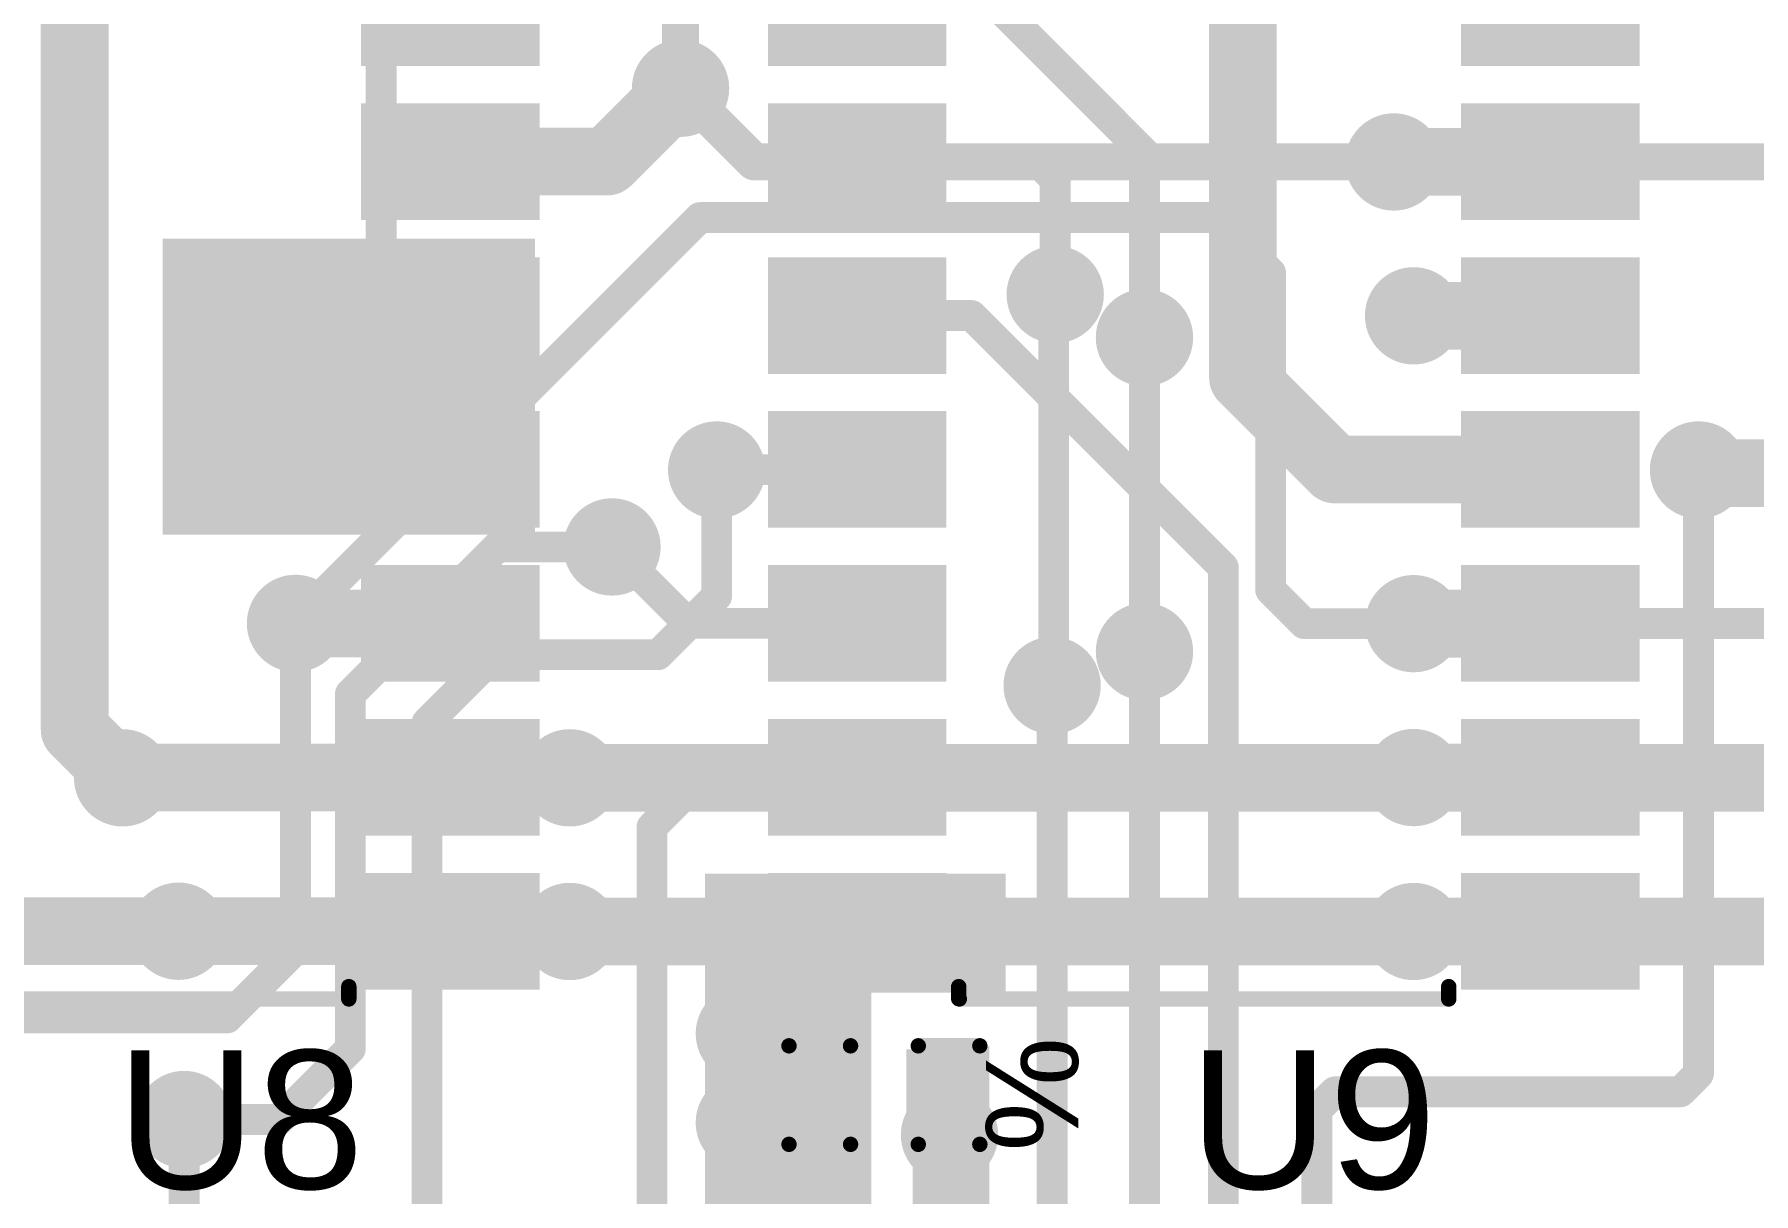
# Model space of a CAD drawing. Header units: millimetres. Extents: x -0.15 to 3.79, y -0.54 to 3.26.
# Drawn here: x 2.832 to 3.391, y 1.689 to 2.066 of the extents above; entities that cross this region are included whole.
import ezdxf

# ---------------------------------------------------------------- set-up
doc = ezdxf.new("R2010")
doc.units = ezdxf.units.MM
doc.header["$MEASUREMENT"] = 0
for name, color, linetype in [('BottomLayer', 5, 'Continuous'), ('BottomSolder', 6, 'Continuous'), ('TopLayer', 1, 'Continuous'), ('TopOverlay', 2, 'Continuous'), ('TopPaste', 8, 'Continuous'), ('TopSolder', 216, 'Continuous'), ('ViaHoleLayer', 16, 'Continuous')]:
    doc.layers.add(name, color=color, linetype=linetype)
doc.styles.add('Arial', font='', dxfattribs={"height": 0.2})
doc.styles.get('Arial').set_extended_font_data('Arial')

# ---------------------------------------------------------------- blocks, each defined once
blk = doc.blocks.new('16_SOIC_51')
at = {"layer": 'TopLayer'}
for points in [[(-0.025, 0.01496), (0.025, 0.01496), (0.025, -0.01496), (-0.025, -0.01496)], [(0.2002, 0.01496), (0.2502, 0.01496), (0.2502, -0.01496), (0.2002, -0.01496)], [(-0.025, -0.03504), (0.025, -0.03504), (0.025, -0.06496), (-0.025, -0.06496)], [(0.2002, -0.03504), (0.2502, -0.03504), (0.2502, -0.06496), (0.2002, -0.06496)], [(-0.025, -0.08504), (0.025, -0.08504), (0.025, -0.11496), (-0.025, -0.11496)], [(0.2002, -0.08504), (0.2502, -0.08504), (0.2502, -0.11496), (0.2002, -0.11496)], [(-0.025, -0.13504), (0.025, -0.13504), (0.025, -0.16496), (-0.025, -0.16496)], [(0.2002, -0.13504), (0.2502, -0.13504), (0.2502, -0.16496), (0.2002, -0.16496)], [(-0.025, -0.18504), (0.025, -0.18504), (0.025, -0.21496), (-0.025, -0.21496)], [(0.2002, -0.18504), (0.2502, -0.18504), (0.2502, -0.21496), (0.2002, -0.21496)], [(-0.025, -0.23504), (0.025, -0.23504), (0.025, -0.26496), (-0.025, -0.26496)], [(0.2002, -0.23504), (0.2502, -0.23504), (0.2502, -0.26496), (0.2002, -0.26496)], [(-0.025, -0.28504), (0.025, -0.28504), (0.025, -0.31496), (-0.025, -0.31496)], [(0.2002, -0.28504), (0.2502, -0.28504), (0.2502, -0.31496), (0.2002, -0.31496)], [(-0.025, -0.33504), (0.025, -0.33504), (0.025, -0.36496), (-0.025, -0.36496)], [(0.2002, -0.33504), (0.2502, -0.33504), (0.2502, -0.36496), (0.2002, -0.36496)]]:
    blk.add_hatch(color=1, dxfattribs=at).paths.add_polyline_path(points)
at = {"layer": 'TopOverlay'}
blk.add_hatch(color=2, dxfattribs=at).paths.add_polyline_path([(0.029, -0.01), (0.04, -0.01), (0.04, 0.008), (0.029, 0.008)])
at = {"layer": 'TopPaste'}
for points in [[(-0.025, 0.01496), (0.025, 0.01496), (0.025, -0.01496), (-0.025, -0.01496)], [(0.2002, 0.01496), (0.2502, 0.01496), (0.2502, -0.01496), (0.2002, -0.01496)], [(-0.025, -0.03504), (0.025, -0.03504), (0.025, -0.06496), (-0.025, -0.06496)], [(0.2002, -0.03504), (0.2502, -0.03504), (0.2502, -0.06496), (0.2002, -0.06496)], [(-0.025, -0.08504), (0.025, -0.08504), (0.025, -0.11496), (-0.025, -0.11496)], [(0.2002, -0.08504), (0.2502, -0.08504), (0.2502, -0.11496), (0.2002, -0.11496)], [(-0.025, -0.13504), (0.025, -0.13504), (0.025, -0.16496), (-0.025, -0.16496)], [(0.2002, -0.13504), (0.2502, -0.13504), (0.2502, -0.16496), (0.2002, -0.16496)], [(-0.025, -0.18504), (0.025, -0.18504), (0.025, -0.21496), (-0.025, -0.21496)], [(0.2002, -0.18504), (0.2502, -0.18504), (0.2502, -0.21496), (0.2002, -0.21496)], [(-0.025, -0.23504), (0.025, -0.23504), (0.025, -0.26496), (-0.025, -0.26496)], [(0.2002, -0.23504), (0.2502, -0.23504), (0.2502, -0.26496), (0.2002, -0.26496)], [(-0.025, -0.28504), (0.025, -0.28504), (0.025, -0.31496), (-0.025, -0.31496)], [(0.2002, -0.28504), (0.2502, -0.28504), (0.2502, -0.31496), (0.2002, -0.31496)], [(-0.025, -0.33504), (0.025, -0.33504), (0.025, -0.36496), (-0.025, -0.36496)], [(0.2002, -0.33504), (0.2502, -0.33504), (0.2502, -0.36496), (0.2002, -0.36496)]]:
    blk.add_hatch(color=8, dxfattribs=at).paths.add_polyline_path(points)
at = {"layer": 'TopSolder'}
for points in [[(-0.029, 0.01896), (0.029, 0.01896), (0.029, -0.01896), (-0.029, -0.01896)], [(0.1962, 0.01896), (0.2542, 0.01896), (0.2542, -0.01896), (0.1962, -0.01896)], [(-0.029, -0.03104), (0.029, -0.03104), (0.029, -0.06896), (-0.029, -0.06896)], [(0.1962, -0.03104), (0.2542, -0.03104), (0.2542, -0.06896), (0.1962, -0.06896)], [(-0.029, -0.08104), (0.029, -0.08104), (0.029, -0.11896), (-0.029, -0.11896)], [(0.1962, -0.08104), (0.2542, -0.08104), (0.2542, -0.11896), (0.1962, -0.11896)], [(-0.029, -0.13104), (0.029, -0.13104), (0.029, -0.16896), (-0.029, -0.16896)], [(0.1962, -0.13104), (0.2542, -0.13104), (0.2542, -0.16896), (0.1962, -0.16896)], [(-0.029, -0.18104), (0.029, -0.18104), (0.029, -0.21896), (-0.029, -0.21896)], [(0.1962, -0.18104), (0.2542, -0.18104), (0.2542, -0.21896), (0.1962, -0.21896)], [(-0.029, -0.23104), (0.029, -0.23104), (0.029, -0.26896), (-0.029, -0.26896)], [(0.1962, -0.23104), (0.2542, -0.23104), (0.2542, -0.26896), (0.1962, -0.26896)], [(-0.029, -0.28104), (0.029, -0.28104), (0.029, -0.31896), (-0.029, -0.31896)], [(0.1962, -0.28104), (0.2542, -0.28104), (0.2542, -0.31896), (0.1962, -0.31896)], [(-0.029, -0.33104), (0.029, -0.33104), (0.029, -0.36896), (-0.029, -0.36896)], [(0.1962, -0.33104), (0.2542, -0.33104), (0.2542, -0.36896), (0.1962, -0.36896)]]:
    blk.add_hatch(color=216, dxfattribs=at).paths.add_polyline_path(points)
at = {"layer": 'TopOverlay'}
for points, const_width in [([(0.033, 0.022), (0.033, 0.018)], 0.005), ([(0.192, 0.022), (0.033, 0.022)], 0.005), ([(0.1922, 0.02194), (0.1922, 0.018)], 0.005), ([(-0.031, 0.001), (-0.036, 0.006)], 0.00787), ([(-0.036, 0.006), (-0.036, -0.004)], 0.00787), ([(-0.031, 0.001), (-0.036, -0.004)], 0.00787), ([(0.033, -0.368), (0.033, -0.372)], 0.005), ([(0.1922, -0.368), (0.1922, -0.37194)], 0.005), ([(0.192, -0.372), (0.033, -0.372)], 0.005)]:
    blk.add_lwpolyline(points, dxfattribs=dict(at, const_width=const_width))
for points, const_width in [([(0.03175, 0.022, 1), (0.03425, 0.022, 1)], 0.0025), ([(0.03175, 0.022, 1), (0.03425, 0.022, 1)], 0.0025), ([(0.19075, 0.022, 1), (0.19325, 0.022, 1)], 0.0025), ([(0.19095, 0.02194, 1), (0.19345, 0.02194, 1)], 0.0025), ([(0.03175, 0.018, 1), (0.03425, 0.018, 1)], 0.0025), ([(0.19095, 0.018, 1), (0.19345, 0.018, 1)], 0.0025), ([(-0.03797, 0.006, 1), (-0.03403, 0.006, 1)], 0.00394), ([(-0.03797, 0.006, 1), (-0.03403, 0.006, 1)], 0.00394), ([(-0.03297, 0.001, 1), (-0.02903, 0.001, 1)], 0.00394), ([(-0.03297, 0.001, 1), (-0.02903, 0.001, 1)], 0.00394), ([(-0.03797, -0.004, 1), (-0.03403, -0.004, 1)], 0.00394), ([(-0.03797, -0.004, 1), (-0.03403, -0.004, 1)], 0.00394), ([(0.03175, -0.368, 1), (0.03425, -0.368, 1)], 0.0025), ([(0.19095, -0.368, 1), (0.19345, -0.368, 1)], 0.0025), ([(0.03175, -0.372, 1), (0.03425, -0.372, 1)], 0.0025), ([(0.03175, -0.372, 1), (0.03425, -0.372, 1)], 0.0025), ([(0.19075, -0.372, 1), (0.19325, -0.372, 1)], 0.0025), ([(0.19095, -0.37194, 1), (0.19345, -0.37194, 1)], 0.0025)]:
    blk.add_lwpolyline(points, format="xyb", close=True, dxfattribs=dict(at, const_width=const_width))
blk = doc.blocks.new('16_SOIC_52')
at = {"layer": 'TopLayer'}
for points in [[(-0.025, 0.01496), (0.025, 0.01496), (0.025, -0.01496), (-0.025, -0.01496)], [(0.2002, 0.01496), (0.2502, 0.01496), (0.2502, -0.01496), (0.2002, -0.01496)], [(-0.025, -0.03504), (0.025, -0.03504), (0.025, -0.06496), (-0.025, -0.06496)], [(0.2002, -0.03504), (0.2502, -0.03504), (0.2502, -0.06496), (0.2002, -0.06496)], [(-0.025, -0.08504), (0.025, -0.08504), (0.025, -0.11496), (-0.025, -0.11496)], [(0.2002, -0.08504), (0.2502, -0.08504), (0.2502, -0.11496), (0.2002, -0.11496)], [(-0.025, -0.13504), (0.025, -0.13504), (0.025, -0.16496), (-0.025, -0.16496)], [(0.2002, -0.13504), (0.2502, -0.13504), (0.2502, -0.16496), (0.2002, -0.16496)], [(-0.025, -0.18504), (0.025, -0.18504), (0.025, -0.21496), (-0.025, -0.21496)], [(0.2002, -0.18504), (0.2502, -0.18504), (0.2502, -0.21496), (0.2002, -0.21496)], [(-0.025, -0.23504), (0.025, -0.23504), (0.025, -0.26496), (-0.025, -0.26496)], [(0.2002, -0.23504), (0.2502, -0.23504), (0.2502, -0.26496), (0.2002, -0.26496)], [(-0.025, -0.28504), (0.025, -0.28504), (0.025, -0.31496), (-0.025, -0.31496)], [(0.2002, -0.28504), (0.2502, -0.28504), (0.2502, -0.31496), (0.2002, -0.31496)], [(-0.025, -0.33504), (0.025, -0.33504), (0.025, -0.36496), (-0.025, -0.36496)], [(0.2002, -0.33504), (0.2502, -0.33504), (0.2502, -0.36496), (0.2002, -0.36496)]]:
    blk.add_hatch(color=1, dxfattribs=at).paths.add_polyline_path(points)
at = {"layer": 'TopOverlay'}
blk.add_hatch(color=2, dxfattribs=at).paths.add_polyline_path([(0.029, -0.01), (0.04, -0.01), (0.04, 0.008), (0.029, 0.008)])
at = {"layer": 'TopPaste'}
for points in [[(-0.025, 0.01496), (0.025, 0.01496), (0.025, -0.01496), (-0.025, -0.01496)], [(0.2002, 0.01496), (0.2502, 0.01496), (0.2502, -0.01496), (0.2002, -0.01496)], [(-0.025, -0.03504), (0.025, -0.03504), (0.025, -0.06496), (-0.025, -0.06496)], [(0.2002, -0.03504), (0.2502, -0.03504), (0.2502, -0.06496), (0.2002, -0.06496)], [(-0.025, -0.08504), (0.025, -0.08504), (0.025, -0.11496), (-0.025, -0.11496)], [(0.2002, -0.08504), (0.2502, -0.08504), (0.2502, -0.11496), (0.2002, -0.11496)], [(-0.025, -0.13504), (0.025, -0.13504), (0.025, -0.16496), (-0.025, -0.16496)], [(0.2002, -0.13504), (0.2502, -0.13504), (0.2502, -0.16496), (0.2002, -0.16496)], [(-0.025, -0.18504), (0.025, -0.18504), (0.025, -0.21496), (-0.025, -0.21496)], [(0.2002, -0.18504), (0.2502, -0.18504), (0.2502, -0.21496), (0.2002, -0.21496)], [(-0.025, -0.23504), (0.025, -0.23504), (0.025, -0.26496), (-0.025, -0.26496)], [(0.2002, -0.23504), (0.2502, -0.23504), (0.2502, -0.26496), (0.2002, -0.26496)], [(-0.025, -0.28504), (0.025, -0.28504), (0.025, -0.31496), (-0.025, -0.31496)], [(0.2002, -0.28504), (0.2502, -0.28504), (0.2502, -0.31496), (0.2002, -0.31496)], [(-0.025, -0.33504), (0.025, -0.33504), (0.025, -0.36496), (-0.025, -0.36496)], [(0.2002, -0.33504), (0.2502, -0.33504), (0.2502, -0.36496), (0.2002, -0.36496)]]:
    blk.add_hatch(color=8, dxfattribs=at).paths.add_polyline_path(points)
at = {"layer": 'TopSolder'}
for points in [[(-0.029, 0.01896), (0.029, 0.01896), (0.029, -0.01896), (-0.029, -0.01896)], [(0.1962, 0.01896), (0.2542, 0.01896), (0.2542, -0.01896), (0.1962, -0.01896)], [(-0.029, -0.03104), (0.029, -0.03104), (0.029, -0.06896), (-0.029, -0.06896)], [(0.1962, -0.03104), (0.2542, -0.03104), (0.2542, -0.06896), (0.1962, -0.06896)], [(-0.029, -0.08104), (0.029, -0.08104), (0.029, -0.11896), (-0.029, -0.11896)], [(0.1962, -0.08104), (0.2542, -0.08104), (0.2542, -0.11896), (0.1962, -0.11896)], [(-0.029, -0.13104), (0.029, -0.13104), (0.029, -0.16896), (-0.029, -0.16896)], [(0.1962, -0.13104), (0.2542, -0.13104), (0.2542, -0.16896), (0.1962, -0.16896)], [(-0.029, -0.18104), (0.029, -0.18104), (0.029, -0.21896), (-0.029, -0.21896)], [(0.1962, -0.18104), (0.2542, -0.18104), (0.2542, -0.21896), (0.1962, -0.21896)], [(-0.029, -0.23104), (0.029, -0.23104), (0.029, -0.26896), (-0.029, -0.26896)], [(0.1962, -0.23104), (0.2542, -0.23104), (0.2542, -0.26896), (0.1962, -0.26896)], [(-0.029, -0.28104), (0.029, -0.28104), (0.029, -0.31896), (-0.029, -0.31896)], [(0.1962, -0.28104), (0.2542, -0.28104), (0.2542, -0.31896), (0.1962, -0.31896)], [(-0.029, -0.33104), (0.029, -0.33104), (0.029, -0.36896), (-0.029, -0.36896)], [(0.1962, -0.33104), (0.2542, -0.33104), (0.2542, -0.36896), (0.1962, -0.36896)]]:
    blk.add_hatch(color=216, dxfattribs=at).paths.add_polyline_path(points)
at = {"layer": 'TopOverlay'}
for points, const_width in [([(0.033, 0.022), (0.033, 0.018)], 0.005), ([(0.192, 0.022), (0.033, 0.022)], 0.005), ([(0.1922, 0.02194), (0.1922, 0.018)], 0.005), ([(-0.031, 0.001), (-0.036, 0.006)], 0.00787), ([(-0.036, 0.006), (-0.036, -0.004)], 0.00787), ([(-0.031, 0.001), (-0.036, -0.004)], 0.00787), ([(0.033, -0.368), (0.033, -0.372)], 0.005), ([(0.1922, -0.368), (0.1922, -0.37194)], 0.005), ([(0.192, -0.372), (0.033, -0.372)], 0.005)]:
    blk.add_lwpolyline(points, dxfattribs=dict(at, const_width=const_width))
for points, const_width in [([(0.03175, 0.022, 1), (0.03425, 0.022, 1)], 0.0025), ([(0.03175, 0.022, 1), (0.03425, 0.022, 1)], 0.0025), ([(0.19075, 0.022, 1), (0.19325, 0.022, 1)], 0.0025), ([(0.19095, 0.02194, 1), (0.19345, 0.02194, 1)], 0.0025), ([(0.03175, 0.018, 1), (0.03425, 0.018, 1)], 0.0025), ([(0.19095, 0.018, 1), (0.19345, 0.018, 1)], 0.0025), ([(-0.03797, 0.006, 1), (-0.03403, 0.006, 1)], 0.00394), ([(-0.03797, 0.006, 1), (-0.03403, 0.006, 1)], 0.00394), ([(-0.03297, 0.001, 1), (-0.02903, 0.001, 1)], 0.00394), ([(-0.03297, 0.001, 1), (-0.02903, 0.001, 1)], 0.00394), ([(-0.03797, -0.004, 1), (-0.03403, -0.004, 1)], 0.00394), ([(-0.03797, -0.004, 1), (-0.03403, -0.004, 1)], 0.00394), ([(0.03175, -0.368, 1), (0.03425, -0.368, 1)], 0.0025), ([(0.19095, -0.368, 1), (0.19345, -0.368, 1)], 0.0025), ([(0.03175, -0.372, 1), (0.03425, -0.372, 1)], 0.0025), ([(0.03175, -0.372, 1), (0.03425, -0.372, 1)], 0.0025), ([(0.19075, -0.372, 1), (0.19325, -0.372, 1)], 0.0025), ([(0.19095, -0.37194, 1), (0.19345, -0.37194, 1)], 0.0025)]:
    blk.add_lwpolyline(points, format="xyb", close=True, dxfattribs=dict(at, const_width=const_width))
blk = doc.blocks.new('C___0402_167')
at = {"layer": 'TopLayer'}
for points in [[(-0.0275, -0.0125), (-0.0275, 0.0125), (-0.0095, 0.0125), (-0.0095, -0.0125)], [(0.0095, -0.0125), (0.0095, 0.0125), (0.0275, 0.0125), (0.0275, -0.0125)]]:
    blk.add_hatch(color=1, dxfattribs=at).paths.add_polyline_path(points)
at = {"layer": 'TopPaste'}
for points in [[(-0.0275, -0.0125), (-0.0275, 0.0125), (-0.0095, 0.0125), (-0.0095, -0.0125)], [(0.0095, -0.0125), (0.0095, 0.0125), (0.0275, 0.0125), (0.0275, -0.0125)]]:
    blk.add_hatch(color=8, dxfattribs=at).paths.add_polyline_path(points)
at = {"layer": 'TopSolder'}
for points in [[(-0.02986, -0.01486), (-0.02986, 0.01486), (-0.00714, 0.01486), (-0.00714, -0.01486)], [(0.00714, -0.01486), (0.00714, 0.01486), (0.02986, 0.01486), (0.02986, -0.01486)]]:
    blk.add_hatch(color=216, dxfattribs=at).paths.add_polyline_path(points)
at = {"layer": 'TopOverlay', "const_width": 0.005}
for points in [[(-0.031, -0.016), (-0.031, 0.016)], [(-0.031, 0.016), (-0.011, 0.016)], [(0.011, 0.016), (0.031, 0.016)], [(0.031, -0.016), (0.031, 0.016)], [(-0.031, -0.016), (-0.011, -0.016)], [(0.011, -0.016), (0.031, -0.016)]]:
    blk.add_lwpolyline(points, dxfattribs=at)
at = {"layer": 'TopOverlay', "const_width": 0.0025}
for points in [[(-0.03225, 0.016, 1), (-0.02975, 0.016, 1)], [(-0.03225, 0.016, 1), (-0.02975, 0.016, 1)], [(-0.01225, 0.016, 1), (-0.00975, 0.016, 1)], [(0.00975, 0.016, 1), (0.01225, 0.016, 1)], [(0.02975, 0.016, 1), (0.03225, 0.016, 1)], [(0.02975, 0.016, 1), (0.03225, 0.016, 1)], [(-0.03225, -0.016, 1), (-0.02975, -0.016, 1)], [(-0.03225, -0.016, 1), (-0.02975, -0.016, 1)], [(-0.01225, -0.016, 1), (-0.00975, -0.016, 1)], [(0.00975, -0.016, 1), (0.01225, -0.016, 1)], [(0.02975, -0.016, 1), (0.03225, -0.016, 1)], [(0.02975, -0.016, 1), (0.03225, -0.016, 1)]]:
    blk.add_lwpolyline(points, format="xyb", close=True, dxfattribs=at)

msp = doc.modelspace()

# ---------------------------------------------------------------- hatches: boundary and pattern name
at = {"layer": 'BottomLayer'}
h = msp.add_hatch(color=5, dxfattribs=at)
edge = h.paths.add_edge_path()
edge.add_arc((3.04228, 2.048), 0.01181, 0, 360)
h = msp.add_hatch(color=5, dxfattribs=at)
edge = h.paths.add_edge_path()
edge.add_arc((3.274, 2.02406), 0.01181, 0, 360)
h = msp.add_hatch(color=5, dxfattribs=at)
edge = h.paths.add_edge_path()
edge.add_arc((3.164, 1.981), 0.01181, 0, 360)
h = msp.add_hatch(color=5, dxfattribs=at)
edge = h.paths.add_edge_path()
edge.add_arc((2.895, 1.975), 0.01181, 0, 360)
h = msp.add_hatch(color=5, dxfattribs=at)
edge = h.paths.add_edge_path()
edge.add_arc((3.28044, 1.97408), 0.01181, 0, 360)
h = msp.add_hatch(color=5, dxfattribs=at)
edge = h.paths.add_edge_path()
edge.add_arc((3.193, 1.967), 0.01181, 0, 360)
h = msp.add_hatch(color=5, dxfattribs=at)
edge = h.paths.add_edge_path()
edge.add_arc((2.895, 1.924), 0.01181, 0, 360)
h = msp.add_hatch(color=5, dxfattribs=at)
edge = h.paths.add_edge_path()
edge.add_arc((3.054, 1.924), 0.01181, 0, 360)
h = msp.add_hatch(color=5, dxfattribs=at)
edge = h.paths.add_edge_path()
edge.add_arc((3.373, 1.924), 0.01181, 0, 360)
h = msp.add_hatch(color=5, dxfattribs=at)
edge = h.paths.add_edge_path()
edge.add_arc((3.02, 1.899), 0.01181, 0, 360)
h = msp.add_hatch(color=5, dxfattribs=at)
edge = h.paths.add_edge_path()
edge.add_arc((2.91717, 1.87417), 0.01181, 0, 360)
h = msp.add_hatch(color=5, dxfattribs=at)
edge = h.paths.add_edge_path()
edge.add_arc((3.28044, 1.87408), 0.01181, 0, 360)
h = msp.add_hatch(color=5, dxfattribs=at)
edge = h.paths.add_edge_path()
edge.add_arc((3.193, 1.865), 0.01181, 0, 360)
h = msp.add_hatch(color=5, dxfattribs=at)
edge = h.paths.add_edge_path()
edge.add_arc((3.163, 1.854), 0.01181, 0, 360)
h = msp.add_hatch(color=5, dxfattribs=at)
edge = h.paths.add_edge_path()
edge.add_arc((2.861, 1.824), 0.01181, 0, 360)
h = msp.add_hatch(color=5, dxfattribs=at)
edge = h.paths.add_edge_path()
edge.add_arc((3.00628, 1.824), 0.01181, 0, 360)
h = msp.add_hatch(color=5, dxfattribs=at)
edge = h.paths.add_edge_path()
edge.add_arc((3.28044, 1.82408), 0.01181, 0, 360)
h = msp.add_hatch(color=5, dxfattribs=at)
edge = h.paths.add_edge_path()
edge.add_arc((2.87917, 1.77417), 0.01181, 0, 360)
h = msp.add_hatch(color=5, dxfattribs=at)
edge = h.paths.add_edge_path()
edge.add_arc((3.00628, 1.77408), 0.01181, 0, 360)
h = msp.add_hatch(color=5, dxfattribs=at)
edge = h.paths.add_edge_path()
edge.add_arc((3.28044, 1.77408), 0.01181, 0, 360)
h = msp.add_hatch(color=5, dxfattribs=at)
edge = h.paths.add_edge_path()
edge.add_arc((3.063, 1.74092), 0.01181, 0, 360)
h = msp.add_hatch(color=5, dxfattribs=at)
edge = h.paths.add_edge_path()
edge.add_arc((2.881, 1.713), 0.01181, 0, 360)
h = msp.add_hatch(color=5, dxfattribs=at)
edge = h.paths.add_edge_path()
edge.add_arc((3.063, 1.712), 0.01181, 0, 360)
h = msp.add_hatch(color=5, dxfattribs=at)
edge = h.paths.add_edge_path()
edge.add_arc((3.12965, 1.708), 0.01181, 0, 360)
at = {"layer": 'BottomSolder'}
h = msp.add_hatch(color=6, dxfattribs=at)
edge = h.paths.add_edge_path()
edge.add_arc((3.04228, 2.048), 0.01581, 0, 360)
h = msp.add_hatch(color=6, dxfattribs=at)
edge = h.paths.add_edge_path()
edge.add_arc((3.274, 2.02406), 0.01581, 0, 360)
h = msp.add_hatch(color=6, dxfattribs=at)
edge = h.paths.add_edge_path()
edge.add_arc((3.164, 1.981), 0.01581, 0, 360)
h = msp.add_hatch(color=6, dxfattribs=at)
edge = h.paths.add_edge_path()
edge.add_arc((2.895, 1.975), 0.01581, 0, 360)
h = msp.add_hatch(color=6, dxfattribs=at)
edge = h.paths.add_edge_path()
edge.add_arc((3.28044, 1.97408), 0.01581, 0, 360)
h = msp.add_hatch(color=6, dxfattribs=at)
edge = h.paths.add_edge_path()
edge.add_arc((3.193, 1.967), 0.01581, 0, 360)
h = msp.add_hatch(color=6, dxfattribs=at)
edge = h.paths.add_edge_path()
edge.add_arc((2.895, 1.924), 0.01581, 0, 360)
h = msp.add_hatch(color=6, dxfattribs=at)
edge = h.paths.add_edge_path()
edge.add_arc((3.054, 1.924), 0.01581, 0, 360)
h = msp.add_hatch(color=6, dxfattribs=at)
edge = h.paths.add_edge_path()
edge.add_arc((3.373, 1.924), 0.01581, 0, 360)
h = msp.add_hatch(color=6, dxfattribs=at)
edge = h.paths.add_edge_path()
edge.add_arc((3.02, 1.899), 0.01581, 0, 360)
h = msp.add_hatch(color=6, dxfattribs=at)
edge = h.paths.add_edge_path()
edge.add_arc((2.91717, 1.87417), 0.01581, 0, 360)
h = msp.add_hatch(color=6, dxfattribs=at)
edge = h.paths.add_edge_path()
edge.add_arc((3.28044, 1.87408), 0.01581, 0, 360)
h = msp.add_hatch(color=6, dxfattribs=at)
edge = h.paths.add_edge_path()
edge.add_arc((3.193, 1.865), 0.01581, 0, 360)
h = msp.add_hatch(color=6, dxfattribs=at)
edge = h.paths.add_edge_path()
edge.add_arc((3.163, 1.854), 0.01581, 0, 360)
h = msp.add_hatch(color=6, dxfattribs=at)
edge = h.paths.add_edge_path()
edge.add_arc((2.861, 1.824), 0.01581, 0, 360)
h = msp.add_hatch(color=6, dxfattribs=at)
edge = h.paths.add_edge_path()
edge.add_arc((3.00628, 1.824), 0.01581, 0, 360)
h = msp.add_hatch(color=6, dxfattribs=at)
edge = h.paths.add_edge_path()
edge.add_arc((3.28044, 1.82408), 0.01581, 0, 360)
h = msp.add_hatch(color=6, dxfattribs=at)
edge = h.paths.add_edge_path()
edge.add_arc((2.87917, 1.77417), 0.01581, 0, 360)
h = msp.add_hatch(color=6, dxfattribs=at)
edge = h.paths.add_edge_path()
edge.add_arc((3.00628, 1.77408), 0.01581, 0, 360)
h = msp.add_hatch(color=6, dxfattribs=at)
edge = h.paths.add_edge_path()
edge.add_arc((3.28044, 1.77408), 0.01581, 0, 360)
h = msp.add_hatch(color=6, dxfattribs=at)
edge = h.paths.add_edge_path()
edge.add_arc((3.063, 1.74092), 0.01581, 0, 360)
h = msp.add_hatch(color=6, dxfattribs=at)
edge = h.paths.add_edge_path()
edge.add_arc((2.881, 1.713), 0.01581, 0, 360)
h = msp.add_hatch(color=6, dxfattribs=at)
edge = h.paths.add_edge_path()
edge.add_arc((3.063, 1.712), 0.01581, 0, 360)
h = msp.add_hatch(color=6, dxfattribs=at)
edge = h.paths.add_edge_path()
edge.add_arc((3.12965, 1.708), 0.01581, 0, 360)
at = {"layer": 'TopLayer'}
h = msp.add_hatch(color=1, dxfattribs=at)
edge = h.paths.add_edge_path()
edge.add_arc((3.04228, 2.048), 0.01181, 0, 360)
h = msp.add_hatch(color=1, dxfattribs=at)
edge = h.paths.add_edge_path()
edge.add_arc((3.274, 2.02406), 0.01181, 0, 360)
for points in [[(2.874, 1.903), (2.995, 1.903), (2.995, 1.99917), (2.874, 1.99917)], [(3.05027, 1.683), (3.10427, 1.683), (3.10427, 1.79292), (3.05027, 1.79292)], [(3.09027, 1.7542), (3.14788, 1.7542), (3.14788, 1.79292), (3.09027, 1.79292)], [(3.11765, 1.683), (3.14265, 1.683), (3.14265, 1.73682), (3.11765, 1.73682)]]:
    msp.add_hatch(color=1, dxfattribs=at).paths.add_polyline_path(points)
h = msp.add_hatch(color=1, dxfattribs=at)
edge = h.paths.add_edge_path()
edge.add_arc((3.164, 1.981), 0.01181, 0, 360)
h = msp.add_hatch(color=1, dxfattribs=at)
edge = h.paths.add_edge_path()
edge.add_arc((2.895, 1.975), 0.01181, 0, 360)
h = msp.add_hatch(color=1, dxfattribs=at)
edge = h.paths.add_edge_path()
edge.add_arc((3.28044, 1.97408), 0.01181, 0, 360)
h = msp.add_hatch(color=1, dxfattribs=at)
edge = h.paths.add_edge_path()
edge.add_arc((3.193, 1.967), 0.01181, 0, 360)
h = msp.add_hatch(color=1, dxfattribs=at)
edge = h.paths.add_edge_path()
edge.add_arc((2.895, 1.924), 0.01181, 0, 360)
h = msp.add_hatch(color=1, dxfattribs=at)
edge = h.paths.add_edge_path()
edge.add_arc((3.054, 1.924), 0.01181, 0, 360)
h = msp.add_hatch(color=1, dxfattribs=at)
edge = h.paths.add_edge_path()
edge.add_arc((3.373, 1.924), 0.01181, 0, 360)
h = msp.add_hatch(color=1, dxfattribs=at)
edge = h.paths.add_edge_path()
edge.add_arc((3.02, 1.899), 0.01181, 0, 360)
h = msp.add_hatch(color=1, dxfattribs=at)
edge = h.paths.add_edge_path()
edge.add_arc((2.91717, 1.87417), 0.01181, 0, 360)
h = msp.add_hatch(color=1, dxfattribs=at)
edge = h.paths.add_edge_path()
edge.add_arc((3.28044, 1.87408), 0.01181, 0, 360)
h = msp.add_hatch(color=1, dxfattribs=at)
edge = h.paths.add_edge_path()
edge.add_arc((3.193, 1.865), 0.01181, 0, 360)
h = msp.add_hatch(color=1, dxfattribs=at)
edge = h.paths.add_edge_path()
edge.add_arc((3.163, 1.854), 0.01181, 0, 360)
h = msp.add_hatch(color=1, dxfattribs=at)
edge = h.paths.add_edge_path()
edge.add_arc((2.861, 1.824), 0.01181, 0, 360)
h = msp.add_hatch(color=1, dxfattribs=at)
edge = h.paths.add_edge_path()
edge.add_arc((3.00628, 1.824), 0.01181, 0, 360)
h = msp.add_hatch(color=1, dxfattribs=at)
edge = h.paths.add_edge_path()
edge.add_arc((3.28044, 1.82408), 0.01181, 0, 360)
h = msp.add_hatch(color=1, dxfattribs=at)
edge = h.paths.add_edge_path()
edge.add_arc((2.87917, 1.77417), 0.01181, 0, 360)
h = msp.add_hatch(color=1, dxfattribs=at)
edge = h.paths.add_edge_path()
edge.add_arc((3.00628, 1.77408), 0.01181, 0, 360)
h = msp.add_hatch(color=1, dxfattribs=at)
edge = h.paths.add_edge_path()
edge.add_arc((3.28044, 1.77408), 0.01181, 0, 360)
h = msp.add_hatch(color=1, dxfattribs=at)
edge = h.paths.add_edge_path()
edge.add_arc((3.063, 1.74092), 0.01181, 0, 360)
h = msp.add_hatch(color=1, dxfattribs=at)
edge = h.paths.add_edge_path()
edge.add_arc((2.881, 1.713), 0.01181, 0, 360)
h = msp.add_hatch(color=1, dxfattribs=at)
edge = h.paths.add_edge_path()
edge.add_arc((3.063, 1.712), 0.01181, 0, 360)
h = msp.add_hatch(color=1, dxfattribs=at)
edge = h.paths.add_edge_path()
edge.add_arc((3.12965, 1.708), 0.01181, 0, 360)
at = {"layer": 'TopSolder'}
h = msp.add_hatch(color=216, dxfattribs=at)
edge = h.paths.add_edge_path()
edge.add_arc((3.04228, 2.048), 0.01581, 0, 360)
h = msp.add_hatch(color=216, dxfattribs=at)
edge = h.paths.add_edge_path()
edge.add_arc((3.274, 2.02406), 0.01581, 0, 360)
h = msp.add_hatch(color=216, dxfattribs=at)
edge = h.paths.add_edge_path()
edge.add_arc((3.164, 1.981), 0.01581, 0, 360)
h = msp.add_hatch(color=216, dxfattribs=at)
edge = h.paths.add_edge_path()
edge.add_arc((2.895, 1.975), 0.01581, 0, 360)
h = msp.add_hatch(color=216, dxfattribs=at)
edge = h.paths.add_edge_path()
edge.add_arc((3.28044, 1.97408), 0.01581, 0, 360)
h = msp.add_hatch(color=216, dxfattribs=at)
edge = h.paths.add_edge_path()
edge.add_arc((3.193, 1.967), 0.01581, 0, 360)
h = msp.add_hatch(color=216, dxfattribs=at)
edge = h.paths.add_edge_path()
edge.add_arc((2.895, 1.924), 0.01581, 0, 360)
h = msp.add_hatch(color=216, dxfattribs=at)
edge = h.paths.add_edge_path()
edge.add_arc((3.054, 1.924), 0.01581, 0, 360)
h = msp.add_hatch(color=216, dxfattribs=at)
edge = h.paths.add_edge_path()
edge.add_arc((3.373, 1.924), 0.01581, 0, 360)
h = msp.add_hatch(color=216, dxfattribs=at)
edge = h.paths.add_edge_path()
edge.add_arc((3.02, 1.899), 0.01581, 0, 360)
h = msp.add_hatch(color=216, dxfattribs=at)
edge = h.paths.add_edge_path()
edge.add_arc((2.91717, 1.87417), 0.01581, 0, 360)
h = msp.add_hatch(color=216, dxfattribs=at)
edge = h.paths.add_edge_path()
edge.add_arc((3.28044, 1.87408), 0.01581, 0, 360)
h = msp.add_hatch(color=216, dxfattribs=at)
edge = h.paths.add_edge_path()
edge.add_arc((3.193, 1.865), 0.01581, 0, 360)
h = msp.add_hatch(color=216, dxfattribs=at)
edge = h.paths.add_edge_path()
edge.add_arc((3.163, 1.854), 0.01581, 0, 360)
h = msp.add_hatch(color=216, dxfattribs=at)
edge = h.paths.add_edge_path()
edge.add_arc((2.861, 1.824), 0.01581, 0, 360)
h = msp.add_hatch(color=216, dxfattribs=at)
edge = h.paths.add_edge_path()
edge.add_arc((3.00628, 1.824), 0.01581, 0, 360)
h = msp.add_hatch(color=216, dxfattribs=at)
edge = h.paths.add_edge_path()
edge.add_arc((3.28044, 1.82408), 0.01581, 0, 360)
h = msp.add_hatch(color=216, dxfattribs=at)
edge = h.paths.add_edge_path()
edge.add_arc((2.87917, 1.77417), 0.01581, 0, 360)
h = msp.add_hatch(color=216, dxfattribs=at)
edge = h.paths.add_edge_path()
edge.add_arc((3.00628, 1.77408), 0.01581, 0, 360)
h = msp.add_hatch(color=216, dxfattribs=at)
edge = h.paths.add_edge_path()
edge.add_arc((3.28044, 1.77408), 0.01581, 0, 360)
h = msp.add_hatch(color=216, dxfattribs=at)
edge = h.paths.add_edge_path()
edge.add_arc((3.063, 1.74092), 0.01581, 0, 360)
h = msp.add_hatch(color=216, dxfattribs=at)
edge = h.paths.add_edge_path()
edge.add_arc((2.881, 1.713), 0.01581, 0, 360)
h = msp.add_hatch(color=216, dxfattribs=at)
edge = h.paths.add_edge_path()
edge.add_arc((3.063, 1.712), 0.01581, 0, 360)
h = msp.add_hatch(color=216, dxfattribs=at)
edge = h.paths.add_edge_path()
edge.add_arc((3.12965, 1.708), 0.01581, 0, 360)
at = {"layer": 'ViaHoleLayer'}
h = msp.add_hatch(color=16, dxfattribs=at)
edge = h.paths.add_edge_path()
edge.add_arc((3.04228, 2.048), 0.00591, 0, 360)
h = msp.add_hatch(color=16, dxfattribs=at)
edge = h.paths.add_edge_path()
edge.add_arc((3.274, 2.02406), 0.00591, 0, 360)
h = msp.add_hatch(color=16, dxfattribs=at)
edge = h.paths.add_edge_path()
edge.add_arc((3.164, 1.981), 0.00591, 0, 360)
h = msp.add_hatch(color=16, dxfattribs=at)
edge = h.paths.add_edge_path()
edge.add_arc((2.895, 1.975), 0.00591, 0, 360)
h = msp.add_hatch(color=16, dxfattribs=at)
edge = h.paths.add_edge_path()
edge.add_arc((3.28044, 1.97408), 0.00591, 0, 360)
h = msp.add_hatch(color=16, dxfattribs=at)
edge = h.paths.add_edge_path()
edge.add_arc((3.193, 1.967), 0.00591, 0, 360)
h = msp.add_hatch(color=16, dxfattribs=at)
edge = h.paths.add_edge_path()
edge.add_arc((2.895, 1.924), 0.00591, 0, 360)
h = msp.add_hatch(color=16, dxfattribs=at)
edge = h.paths.add_edge_path()
edge.add_arc((3.054, 1.924), 0.00591, 0, 360)
h = msp.add_hatch(color=16, dxfattribs=at)
edge = h.paths.add_edge_path()
edge.add_arc((3.373, 1.924), 0.00591, 0, 360)
h = msp.add_hatch(color=16, dxfattribs=at)
edge = h.paths.add_edge_path()
edge.add_arc((3.02, 1.899), 0.00591, 0, 360)
h = msp.add_hatch(color=16, dxfattribs=at)
edge = h.paths.add_edge_path()
edge.add_arc((2.91717, 1.87417), 0.00591, 0, 360)
h = msp.add_hatch(color=16, dxfattribs=at)
edge = h.paths.add_edge_path()
edge.add_arc((3.28044, 1.87408), 0.00591, 0, 360)
h = msp.add_hatch(color=16, dxfattribs=at)
edge = h.paths.add_edge_path()
edge.add_arc((3.193, 1.865), 0.00591, 0, 360)
h = msp.add_hatch(color=16, dxfattribs=at)
edge = h.paths.add_edge_path()
edge.add_arc((3.163, 1.854), 0.00591, 0, 360)
h = msp.add_hatch(color=16, dxfattribs=at)
edge = h.paths.add_edge_path()
edge.add_arc((2.861, 1.824), 0.00591, 0, 360)
h = msp.add_hatch(color=16, dxfattribs=at)
edge = h.paths.add_edge_path()
edge.add_arc((3.00628, 1.824), 0.00591, 0, 360)
h = msp.add_hatch(color=16, dxfattribs=at)
edge = h.paths.add_edge_path()
edge.add_arc((3.28044, 1.82408), 0.00591, 0, 360)
h = msp.add_hatch(color=16, dxfattribs=at)
edge = h.paths.add_edge_path()
edge.add_arc((2.87917, 1.77417), 0.00591, 0, 360)
h = msp.add_hatch(color=16, dxfattribs=at)
edge = h.paths.add_edge_path()
edge.add_arc((3.00628, 1.77408), 0.00591, 0, 360)
h = msp.add_hatch(color=16, dxfattribs=at)
edge = h.paths.add_edge_path()
edge.add_arc((3.28044, 1.77408), 0.00591, 0, 360)
h = msp.add_hatch(color=16, dxfattribs=at)
edge = h.paths.add_edge_path()
edge.add_arc((3.063, 1.74092), 0.00591, 0, 360)
h = msp.add_hatch(color=16, dxfattribs=at)
edge = h.paths.add_edge_path()
edge.add_arc((2.881, 1.713), 0.00591, 0, 360)
h = msp.add_hatch(color=16, dxfattribs=at)
edge = h.paths.add_edge_path()
edge.add_arc((3.063, 1.712), 0.00591, 0, 360)
h = msp.add_hatch(color=16, dxfattribs=at)
edge = h.paths.add_edge_path()
edge.add_arc((3.12965, 1.708), 0.00591, 0, 360)

# ---------------------------------------------------------------- linework, layer by layer
at = {"layer": 'BottomLayer'}
for points, const_width in [([(3.04228, 2.048), (3.04228, 2.23738)], 0.012), ([(2.84543, 1.83957), (2.84543, 2.17335)], 0.022), ([(2.945, 1.90244), (2.945, 2.17577)], 0.01), ([(3.04228, 2.048), (3.06622, 2.02406)], 0.012), ([(3.06622, 2.02406), (3.60972, 2.02406)], 0.012), ([(2.945, 1.90244), (3.04856, 2.006)], 0.01), ([(3.04856, 2.006), (3.216, 2.006)], 0.01), ([(3.216, 2.006), (3.234, 1.988)], 0.01), ([(3.234, 1.885), (3.234, 1.988)], 0.01), ([(3.1635, 1.9805), (3.164, 1.981)], 0.01), ([(3.1635, 1.8545), (3.1635, 1.9805)], 0.01), ([(3.193, 1.865), (3.193, 1.967)], 0.01), ([(3.373, 1.924), (3.37344, 1.924)], 0.022), ([(3.37344, 1.924), (3.37444, 1.923)], 0.022), ([(3.37444, 1.923), (3.423, 1.923)], 0.022), ([(3.054, 1.883), (3.054, 1.924)], 0.01), ([(2.91717, 1.8746), (2.945, 1.90244)], 0.01), ([(2.935, 1.85124), (2.98276, 1.899)], 0.01), ([(2.98276, 1.899), (3.02, 1.899)], 0.01), ([(3.035, 1.864), (3.054, 1.883)], 0.01), ([(3.234, 1.885), (3.24492, 1.87408)], 0.01), ([(2.91717, 1.87417), (2.91717, 1.8746)], 0.022), ([(2.91717, 1.76817), (2.91717, 1.87417)], 0.01), ([(3.24492, 1.87408), (3.28044, 1.87408)], 0.01), ([(3.28044, 1.87412), (3.61204, 1.87412)], 0.01), ([(2.95989, 1.84189), (2.982, 1.864)], 0.01), ([(2.982, 1.864), (3.035, 1.864)], 0.01), ([(2.935, 1.736), (2.935, 1.85124)], 0.01), ([(3.163, 1.854), (3.1635, 1.8545)], 0.01), ([(2.84543, 1.83957), (2.86069, 1.82431)], 0.022), ([(2.95989, 1.55589), (2.95989, 1.84189)], 0.01), ([(3.00628, 1.824), (3.00632, 1.82404)], 0.022), ([(3.00632, 1.82404), (3.60396, 1.82404)], 0.022), ([(2.78783, 1.77417), (2.87917, 1.77417)], 0.022), ([(3.00628, 1.77408), (3.28044, 1.77408)], 0.022), ([(3.28044, 1.77408), (3.61208, 1.77408)], 0.022), ([(2.895, 1.746), (2.91717, 1.76817)], 0.01), ([(2.244, 1.746), (2.895, 1.746)], 0.01), ([(2.912, 1.713), (2.935, 1.736)], 0.01), ([(2.881, 1.713), (2.912, 1.713)], 0.01)]:
    msp.add_lwpolyline(points, dxfattribs=dict(at, const_width=const_width))
for points, const_width in [([(3.03928, 2.048, 1), (3.04528, 2.048, 1)], 0.006), ([(3.03928, 2.048, 1), (3.04528, 2.048, 1)], 0.006), ([(3.06322, 2.02406, 1), (3.06922, 2.02406, 1)], 0.006), ([(3.06322, 2.02406, 1), (3.06922, 2.02406, 1)], 0.006), ([(3.04606, 2.006, 1), (3.05106, 2.006, 1)], 0.005), ([(3.04606, 2.006, 1), (3.05106, 2.006, 1)], 0.005), ([(3.2135, 2.006, 1), (3.2185, 2.006, 1)], 0.005), ([(3.2135, 2.006, 1), (3.2185, 2.006, 1)], 0.005), ([(3.2315, 1.988, 1), (3.2365, 1.988, 1)], 0.005), ([(3.2315, 1.988, 1), (3.2365, 1.988, 1)], 0.005), ([(3.161, 1.9805, 1), (3.166, 1.9805, 1)], 0.005), ([(3.161, 1.9805, 1), (3.166, 1.9805, 1)], 0.005), ([(3.1615, 1.981, 1), (3.1665, 1.981, 1)], 0.005), ([(3.1905, 1.967, 1), (3.1955, 1.967, 1)], 0.005), ([(3.3675, 1.924, 1), (3.3785, 1.924, 1)], 0.011), ([(3.36794, 1.924, 1), (3.37894, 1.924, 1)], 0.011), ([(3.36794, 1.924, 1), (3.37894, 1.924, 1)], 0.011), ([(3.36894, 1.923, 1), (3.37994, 1.923, 1)], 0.011), ([(3.36894, 1.923, 1), (3.37994, 1.923, 1)], 0.011), ([(3.0515, 1.924, 1), (3.0565, 1.924, 1)], 0.005), ([(2.9425, 1.90244, 1), (2.9475, 1.90244, 1)], 0.005), ([(2.9425, 1.90244, 1), (2.9475, 1.90244, 1)], 0.005), ([(2.9425, 1.90244, 1), (2.9475, 1.90244, 1)], 0.005), ([(2.98026, 1.899, 1), (2.98526, 1.899, 1)], 0.005), ([(2.98026, 1.899, 1), (2.98526, 1.899, 1)], 0.005), ([(3.0175, 1.899, 1), (3.0225, 1.899, 1)], 0.005), ([(3.0515, 1.883, 1), (3.0565, 1.883, 1)], 0.005), ([(3.0515, 1.883, 1), (3.0565, 1.883, 1)], 0.005), ([(3.2315, 1.885, 1), (3.2365, 1.885, 1)], 0.005), ([(3.2315, 1.885, 1), (3.2365, 1.885, 1)], 0.005), ([(2.91167, 1.8746, 1), (2.92267, 1.8746, 1)], 0.011), ([(2.91167, 1.87417, 1), (2.92267, 1.87417, 1)], 0.011), ([(2.91467, 1.8746, 1), (2.91967, 1.8746, 1)], 0.005), ([(2.91467, 1.87417, 1), (2.91967, 1.87417, 1)], 0.005), ([(3.24242, 1.87408, 1), (3.24742, 1.87408, 1)], 0.005), ([(3.24242, 1.87408, 1), (3.24742, 1.87408, 1)], 0.005), ([(3.27794, 1.87412, 1), (3.28294, 1.87412, 1)], 0.005), ([(3.27794, 1.87408, 1), (3.28294, 1.87408, 1)], 0.005), ([(2.9795, 1.864, 1), (2.9845, 1.864, 1)], 0.005), ([(2.9795, 1.864, 1), (2.9845, 1.864, 1)], 0.005), ([(3.0325, 1.864, 1), (3.0375, 1.864, 1)], 0.005), ([(3.0325, 1.864, 1), (3.0375, 1.864, 1)], 0.005), ([(3.1905, 1.865, 1), (3.1955, 1.865, 1)], 0.005), ([(2.9325, 1.85124, 1), (2.9375, 1.85124, 1)], 0.005), ([(2.9325, 1.85124, 1), (2.9375, 1.85124, 1)], 0.005), ([(3.1605, 1.854, 1), (3.1655, 1.854, 1)], 0.005), ([(3.161, 1.8545, 1), (3.166, 1.8545, 1)], 0.005), ([(3.161, 1.8545, 1), (3.166, 1.8545, 1)], 0.005), ([(2.83993, 1.83957, 1), (2.85093, 1.83957, 1)], 0.011), ([(2.83993, 1.83957, 1), (2.85093, 1.83957, 1)], 0.011), ([(2.95739, 1.84189, 1), (2.96239, 1.84189, 1)], 0.005), ([(2.95739, 1.84189, 1), (2.96239, 1.84189, 1)], 0.005), ([(2.85519, 1.82431, 1), (2.86619, 1.82431, 1)], 0.011), ([(3.00078, 1.824, 1), (3.01178, 1.824, 1)], 0.011), ([(3.00082, 1.82404, 1), (3.01182, 1.82404, 1)], 0.011), ([(3.00082, 1.82404, 1), (3.01182, 1.82404, 1)], 0.011), ([(2.87367, 1.77417, 1), (2.88467, 1.77417, 1)], 0.011), ([(3.00078, 1.77408, 1), (3.01178, 1.77408, 1)], 0.011), ([(3.27494, 1.77408, 1), (3.28594, 1.77408, 1)], 0.011), ([(3.27494, 1.77408, 1), (3.28594, 1.77408, 1)], 0.011), ([(2.91467, 1.76817, 1), (2.91967, 1.76817, 1)], 0.005), ([(2.91467, 1.76817, 1), (2.91967, 1.76817, 1)], 0.005), ([(2.8925, 1.746, 1), (2.8975, 1.746, 1)], 0.005), ([(2.8925, 1.746, 1), (2.8975, 1.746, 1)], 0.005), ([(2.9325, 1.736, 1), (2.9375, 1.736, 1)], 0.005), ([(2.9325, 1.736, 1), (2.9375, 1.736, 1)], 0.005), ([(2.8785, 1.713, 1), (2.8835, 1.713, 1)], 0.005), ([(2.9095, 1.713, 1), (2.9145, 1.713, 1)], 0.005), ([(2.9095, 1.713, 1), (2.9145, 1.713, 1)], 0.005)]:
    msp.add_lwpolyline(points, format="xyb", close=True, dxfattribs=dict(at, const_width=const_width))
at = {"layer": 'TopLayer'}
for points, const_width in [([(3.225, 1.954), (3.225, 2.18921)], 0.022), ([(3.14583, 2.07417), (3.193, 2.027)], 0.01), ([(3.0185, 2.02422), (3.04197, 2.04769)], 0.022), ([(2.9675, 2.02417), (2.96755, 2.02422)], 0.022), ([(2.96755, 2.02422), (3.0185, 2.02422)], 0.022), ([(3.274, 2.025), (3.27444, 2.025)], 0.022), ([(3.27444, 2.025), (3.27533, 2.02411)], 0.022), ([(3.27533, 2.02411), (3.3248, 2.02411)], 0.022), ([(3.09966, 2.02417), (3.15814, 2.02417)], 0.01), ([(3.15814, 2.02417), (3.164, 2.01831)], 0.01), ([(3.193, 1.975), (3.193, 2.027)], 0.01), ([(3.164, 1.989), (3.164, 2.01831)], 0.01), ([(3.28044, 1.97408), (3.32477, 1.97408)], 0.022), ([(3.09966, 1.97417), (3.13683, 1.97417)], 0.01), ([(3.13683, 1.97417), (3.21862, 1.89238)], 0.01), ([(3.225, 1.954), (3.25483, 1.92417)], 0.022), ([(3.25483, 1.92417), (3.32485, 1.92417)], 0.022), ([(3.054, 1.924), (3.05408, 1.92408)], 0.01), ([(3.05408, 1.92408), (3.09957, 1.92408)], 0.01), ([(3.09957, 1.92408), (3.09966, 1.92417)], 0.01), ([(3.373, 1.72786), (3.373, 1.924)], 0.01), ([(3.02, 1.899), (3.04483, 1.87417)], 0.01), ([(3.21862, 1.49638), (3.21862, 1.89238)], 0.01), ([(2.91717, 1.87417), (2.9675, 1.87417)], 0.022), ([(3.28044, 1.87408), (3.32477, 1.87408)], 0.022), ([(3.04483, 1.87417), (3.09966, 1.87417)], 0.01), ([(3.193, 1.442), (3.193, 1.865)], 0.01), ([(3.163, 1.62), (3.163, 1.854)], 0.01), ([(2.861, 1.824), (2.86108, 1.82408)], 0.022), ([(2.86108, 1.82408), (2.96742, 1.82408)], 0.022), ([(2.96194, 1.824), (3.00628, 1.824)], 0.022), ([(2.96742, 1.82408), (2.9675, 1.82417)], 0.022), ([(3.28044, 1.82408), (3.32477, 1.82408)], 0.022), ([(3.033, 1.808), (3.04917, 1.82417)], 0.01), ([(3.04917, 1.82417), (3.09966, 1.82417)], 0.01), ([(3.033, 1.566), (3.033, 1.808)], 0.01), ([(2.87917, 1.77417), (2.9675, 1.77417)], 0.022), ([(2.96194, 1.77408), (3.00628, 1.77408)], 0.022), ([(3.28044, 1.77408), (3.32477, 1.77408)], 0.022), ([(3.36714, 1.722), (3.373, 1.72786)], 0.01), ([(3.249, 1.71614), (3.25486, 1.722)], 0.01), ([(3.25486, 1.722), (3.36714, 1.722)], 0.01), ([(3.249, 1.547), (3.249, 1.71614)], 0.01), ([(2.881, 1.626), (2.881, 1.713)], 0.01)]:
    msp.add_lwpolyline(points, dxfattribs=dict(at, const_width=const_width))
for points, const_width in [([(3.03647, 2.04769, 1), (3.04747, 2.04769, 1)], 0.011), ([(2.962, 2.02417, 1), (2.973, 2.02417, 1)], 0.011), ([(2.96205, 2.02422, 1), (2.97305, 2.02422, 1)], 0.011), ([(2.96205, 2.02422, 1), (2.97305, 2.02422, 1)], 0.011), ([(3.013, 2.02422, 1), (3.024, 2.02422, 1)], 0.011), ([(3.013, 2.02422, 1), (3.024, 2.02422, 1)], 0.011), ([(3.2685, 2.025, 1), (3.2795, 2.025, 1)], 0.011), ([(3.26894, 2.025, 1), (3.27994, 2.025, 1)], 0.011), ([(3.26894, 2.025, 1), (3.27994, 2.025, 1)], 0.011), ([(3.26983, 2.02411, 1), (3.28083, 2.02411, 1)], 0.011), ([(3.26983, 2.02411, 1), (3.28083, 2.02411, 1)], 0.011), ([(3.3193, 2.02411, 1), (3.3303, 2.02411, 1)], 0.011), ([(3.09716, 2.02417, 1), (3.10216, 2.02417, 1)], 0.005), ([(3.15564, 2.02417, 1), (3.16064, 2.02417, 1)], 0.005), ([(3.15564, 2.02417, 1), (3.16064, 2.02417, 1)], 0.005), ([(3.1905, 2.027, 1), (3.1955, 2.027, 1)], 0.005), ([(3.1905, 2.027, 1), (3.1955, 2.027, 1)], 0.005), ([(3.1615, 2.01831, 1), (3.1665, 2.01831, 1)], 0.005), ([(3.1615, 2.01831, 1), (3.1665, 2.01831, 1)], 0.005), ([(3.1615, 1.989, 1), (3.1665, 1.989, 1)], 0.005), ([(3.27494, 1.97408, 1), (3.28594, 1.97408, 1)], 0.011), ([(3.31927, 1.97408, 1), (3.33027, 1.97408, 1)], 0.011), ([(3.09716, 1.97417, 1), (3.10216, 1.97417, 1)], 0.005), ([(3.13433, 1.97417, 1), (3.13933, 1.97417, 1)], 0.005), ([(3.13433, 1.97417, 1), (3.13933, 1.97417, 1)], 0.005), ([(3.1905, 1.975, 1), (3.1955, 1.975, 1)], 0.005), ([(3.2195, 1.954, 1), (3.2305, 1.954, 1)], 0.011), ([(3.2195, 1.954, 1), (3.2305, 1.954, 1)], 0.011), ([(3.24933, 1.92417, 1), (3.26033, 1.92417, 1)], 0.011), ([(3.24933, 1.92417, 1), (3.26033, 1.92417, 1)], 0.011), ([(3.31935, 1.92417, 1), (3.33035, 1.92417, 1)], 0.011), ([(3.0515, 1.924, 1), (3.0565, 1.924, 1)], 0.005), ([(3.05158, 1.92408, 1), (3.05658, 1.92408, 1)], 0.005), ([(3.05158, 1.92408, 1), (3.05658, 1.92408, 1)], 0.005), ([(3.09707, 1.92408, 1), (3.10207, 1.92408, 1)], 0.005), ([(3.09707, 1.92408, 1), (3.10207, 1.92408, 1)], 0.005), ([(3.09716, 1.92417, 1), (3.10216, 1.92417, 1)], 0.005), ([(3.3705, 1.924, 1), (3.3755, 1.924, 1)], 0.005), ([(3.0175, 1.899, 1), (3.0225, 1.899, 1)], 0.005), ([(3.21612, 1.89238, 1), (3.22112, 1.89238, 1)], 0.005), ([(3.21612, 1.89238, 1), (3.22112, 1.89238, 1)], 0.005), ([(2.91167, 1.87417, 1), (2.92267, 1.87417, 1)], 0.011), ([(2.962, 1.87417, 1), (2.973, 1.87417, 1)], 0.011), ([(3.27494, 1.87408, 1), (3.28594, 1.87408, 1)], 0.011), ([(3.31927, 1.87408, 1), (3.33027, 1.87408, 1)], 0.011), ([(3.04233, 1.87417, 1), (3.04733, 1.87417, 1)], 0.005), ([(3.04233, 1.87417, 1), (3.04733, 1.87417, 1)], 0.005), ([(3.09716, 1.87417, 1), (3.10216, 1.87417, 1)], 0.005), ([(3.1905, 1.865, 1), (3.1955, 1.865, 1)], 0.005), ([(3.1605, 1.854, 1), (3.1655, 1.854, 1)], 0.005), ([(2.8555, 1.824, 1), (2.8665, 1.824, 1)], 0.011), ([(2.85558, 1.82408, 1), (2.86658, 1.82408, 1)], 0.011), ([(2.85558, 1.82408, 1), (2.86658, 1.82408, 1)], 0.011), ([(2.95644, 1.824, 1), (2.96744, 1.824, 1)], 0.011), ([(2.96192, 1.82408, 1), (2.97292, 1.82408, 1)], 0.011), ([(2.96192, 1.82408, 1), (2.97292, 1.82408, 1)], 0.011), ([(2.962, 1.82417, 1), (2.973, 1.82417, 1)], 0.011), ([(3.00078, 1.824, 1), (3.01178, 1.824, 1)], 0.011), ([(3.27494, 1.82408, 1), (3.28594, 1.82408, 1)], 0.011), ([(3.31927, 1.82408, 1), (3.33027, 1.82408, 1)], 0.011), ([(3.04667, 1.82417, 1), (3.05167, 1.82417, 1)], 0.005), ([(3.04667, 1.82417, 1), (3.05167, 1.82417, 1)], 0.005), ([(3.09716, 1.82417, 1), (3.10216, 1.82417, 1)], 0.005), ([(3.0305, 1.808, 1), (3.0355, 1.808, 1)], 0.005), ([(3.0305, 1.808, 1), (3.0355, 1.808, 1)], 0.005), ([(2.87367, 1.77417, 1), (2.88467, 1.77417, 1)], 0.011), ([(2.95644, 1.77408, 1), (2.96744, 1.77408, 1)], 0.011), ([(2.962, 1.77417, 1), (2.973, 1.77417, 1)], 0.011), ([(3.00078, 1.77408, 1), (3.01178, 1.77408, 1)], 0.011), ([(3.27494, 1.77408, 1), (3.28594, 1.77408, 1)], 0.011), ([(3.31927, 1.77408, 1), (3.33027, 1.77408, 1)], 0.011), ([(3.3705, 1.72786, 1), (3.3755, 1.72786, 1)], 0.005), ([(3.3705, 1.72786, 1), (3.3755, 1.72786, 1)], 0.005), ([(3.25236, 1.722, 1), (3.25736, 1.722, 1)], 0.005), ([(3.25236, 1.722, 1), (3.25736, 1.722, 1)], 0.005), ([(3.36464, 1.722, 1), (3.36964, 1.722, 1)], 0.005), ([(3.36464, 1.722, 1), (3.36964, 1.722, 1)], 0.005), ([(3.2465, 1.71614, 1), (3.2515, 1.71614, 1)], 0.005), ([(3.2465, 1.71614, 1), (3.2515, 1.71614, 1)], 0.005), ([(2.8785, 1.713, 1), (2.8835, 1.713, 1)], 0.005)]:
    msp.add_lwpolyline(points, format="xyb", close=True, dxfattribs=dict(at, const_width=const_width))

# ---------------------------------------------------------------- block references
at = {"rotation": 180}
for name, p in [('16_SOIC_51', (2.9675, 1.77417)), ('16_SOIC_52', (3.32485, 1.77417))]:
    msp.add_blockref(name, p, dxfattribs=at)
msp.add_blockref('C___0402_167', (3.10851, 1.72094))

# ---------------------------------------------------------------- texts
at = {"layer": 'TopOverlay', "style": 'Arial'}
msp.add_text('%', height=0.03, rotation=270, dxfattribs=at).set_placement((3.14146, 1.73982))
for s, p in [('U8', (2.85901, 1.69051)), ('U9', (3.20751, 1.69051))]:
    msp.add_text(s, height=0.045, dxfattribs=at).set_placement(p)

doc.saveas('drawing.dxf')
